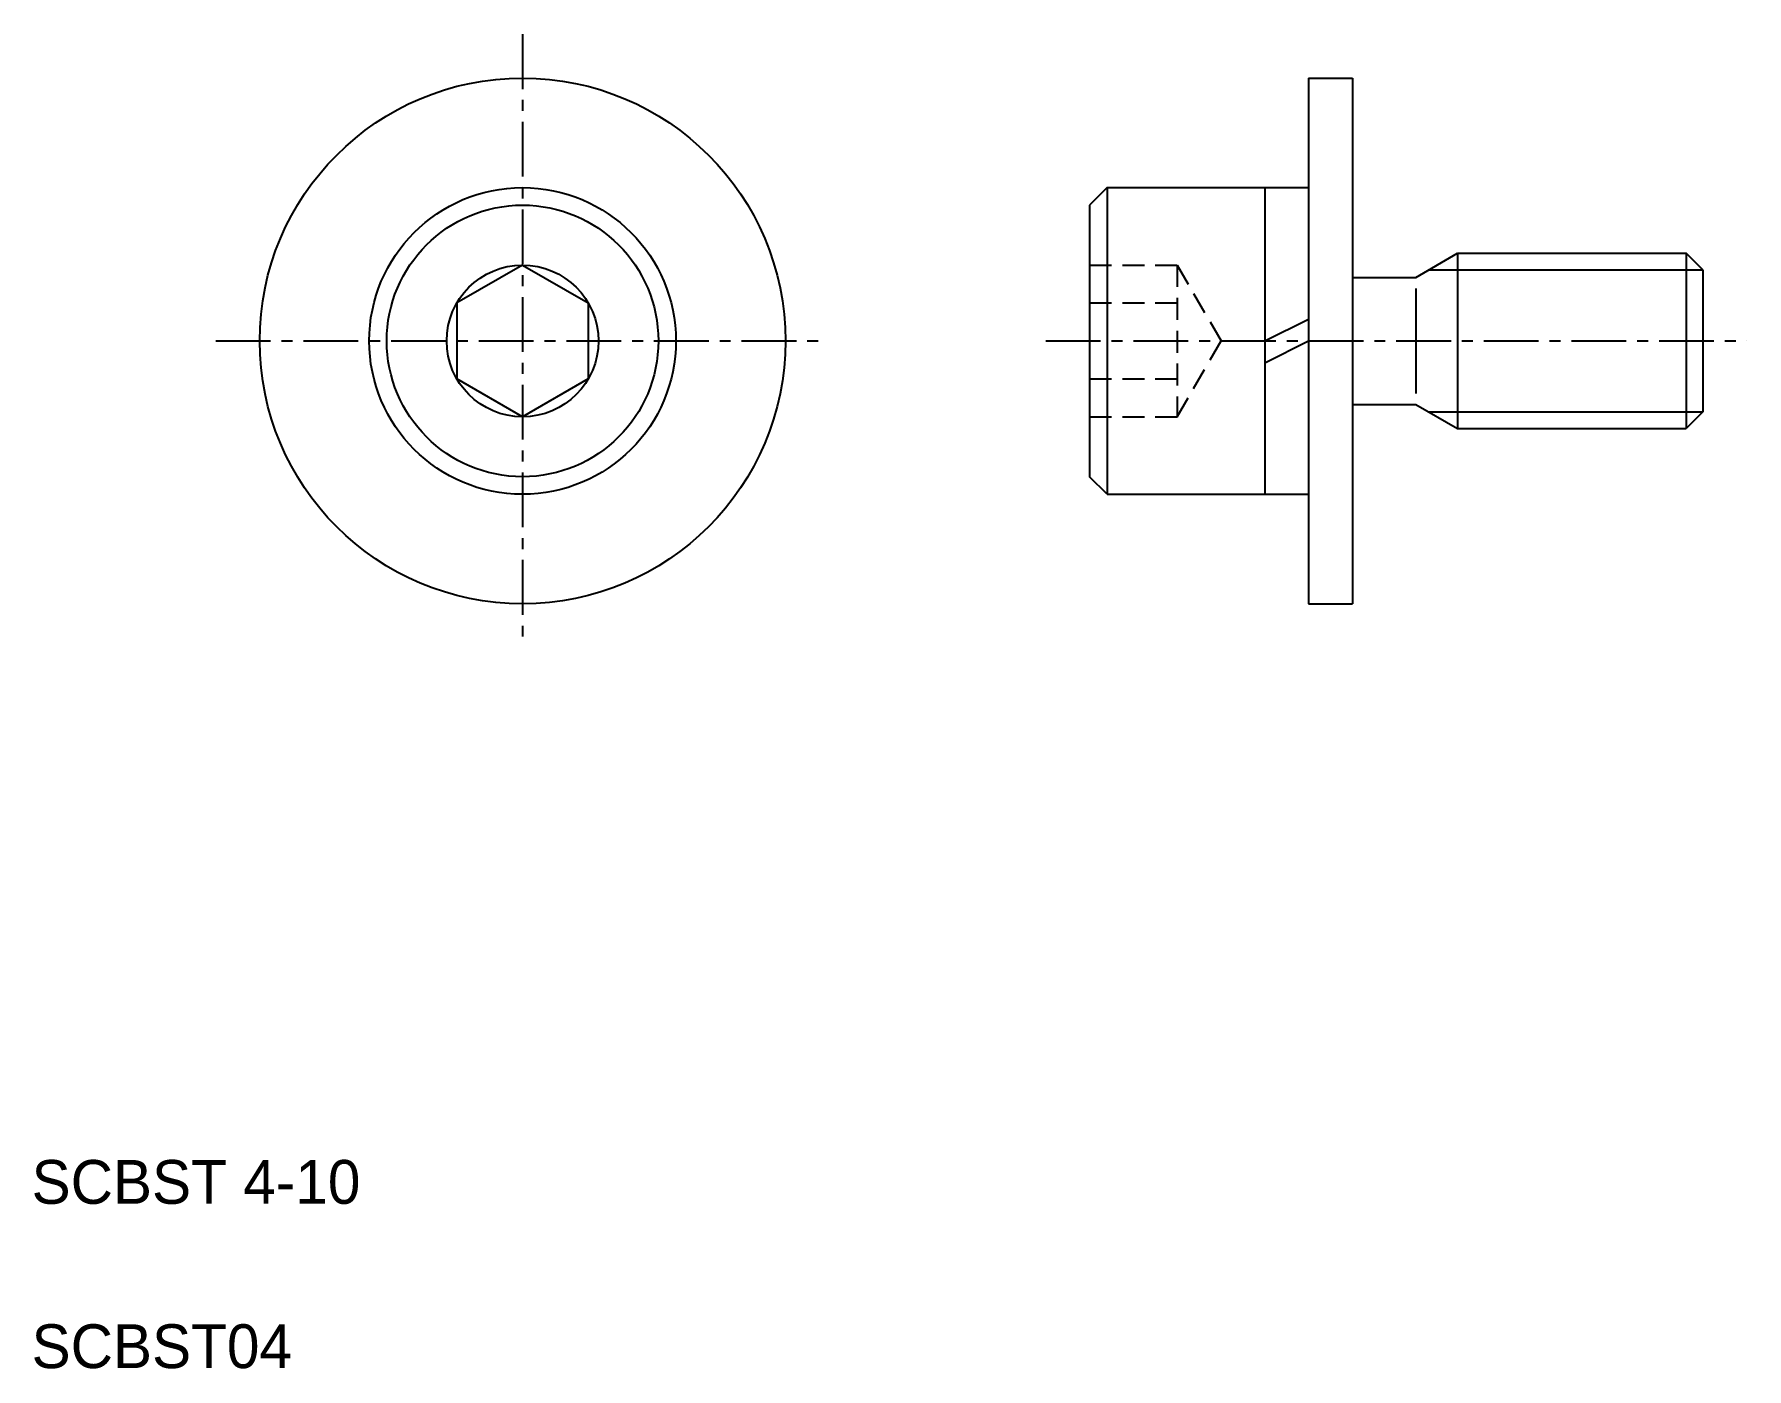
# Model space of a CAD drawing. Extents: x 2.6 to 41.7, y -5.1 to 25.3.
import ezdxf

# ---------------------------------------------------------------- set-up
doc = ezdxf.new("R2010")
doc.units = 0
doc.linetypes.add('CENTER', pattern=[2, 1.25, -0.25, 0.25, -0.25])
doc.linetypes.add('DASHED', pattern=[0.75, 0.5, -0.25])
doc.layers.get('0').update_dxf_attribs({"linetype": 'CONTINUOUS'})
doc.layers.add('CENTER', color=1, linetype='CENTER')

msp = doc.modelspace()

# ---------------------------------------------------------------- linework, layer by layer
at = {"color": 7, "linetype": 'CONTINUOUS'}
for p, q in [((31.651, 24.326), (31.651, 12.326)), ((31.651, 24.326), (32.651, 24.326)), ((32.651, 24.326), (32.651, 12.326)), ((27.051, 21.826), (26.651, 21.426)), ((27.051, 21.826), (31.651, 21.826)), ((27.051, 21.826), (27.051, 14.826)), ((30.651, 21.826), (30.651, 14.826)), ((26.651, 21.426), (26.651, 15.226)), ((13.707, 20.058), (12.207, 19.192)), ((13.707, 20.058), (15.207, 19.192)), ((34.099, 19.776), (35.051, 20.326)), ((35.051, 20.326), (40.272, 20.326)), ((35.051, 20.326), (35.051, 16.326)), ((40.272, 20.326), (40.272, 16.326)), ((40.651, 19.947), (40.272, 20.326)), ((40.651, 19.947), (40.651, 16.705)), ((32.651, 19.776), (34.099, 19.776)), ((12.207, 19.192), (12.207, 17.46)), ((15.207, 19.192), (15.207, 17.46)), ((34.099, 19.526), (34.099, 17.126)), ((30.651, 18.326), (31.651, 18.826)), ((30.651, 17.826), (31.651, 18.326)), ((13.707, 16.594), (12.207, 17.46)), ((15.207, 17.46), (13.707, 16.594)), ((14.832, 17.243), (14.832, 17.243)), ((14.457, 17.027), (14.457, 17.027)), ((32.651, 16.876), (34.099, 16.876)), ((34.099, 16.876), (35.051, 16.326)), ((40.651, 16.705), (40.272, 16.326)), ((35.051, 16.326), (40.272, 16.326)), ((27.051, 14.826), (26.651, 15.226)), ((27.051, 14.826), (31.651, 14.826)), ((31.651, 12.326), (32.651, 12.326))]:
    msp.add_line(p, q, dxfattribs=at)
at = {"color": 3, "linetype": 'DASHED'}
for p, q in [((26.651, 20.058), (28.651, 20.058)), ((28.651, 20.058), (28.651, 16.594)), ((28.651, 20.058), (29.651, 18.326)), ((26.651, 19.192), (28.651, 19.192)), ((28.651, 16.594), (29.651, 18.326)), ((26.651, 17.46), (28.651, 17.46)), ((26.651, 16.594), (28.651, 16.594))]:
    msp.add_line(p, q, dxfattribs=at)
at = {"color": 3, "linetype": 'CONTINUOUS'}
for p, q in [((34.395, 19.947), (40.651, 19.947)), ((34.395, 16.705), (40.651, 16.705))]:
    msp.add_line(p, q, dxfattribs=at)
at = {"color": 7, "linetype": 'CONTINUOUS'}
for radius in [6, 3.5, 3.1, 1.732]:
    msp.add_circle((13.707, 18.326), radius, dxfattribs=at)
at = {"layer": 'CENTER', "color": 1, "linetype": 'CENTER'}
for p, q in [((13.707, 25.326), (13.707, 11.326)), ((6.707, 18.326), (20.707, 18.326)), ((25.651, 18.326), (41.651, 18.326))]:
    msp.add_line(p, q, dxfattribs=at)

# ---------------------------------------------------------------- texts
at = {"color": 7, "linetype": 'CONTINUOUS'}
for s, p in [('SCBST 4-10', (2.5, -1.369)), ('SCBST04', (2.5, -5.119))]:
    msp.add_text(s, height=1, dxfattribs=at).set_placement(p)

doc.saveas('drawing.dxf')
